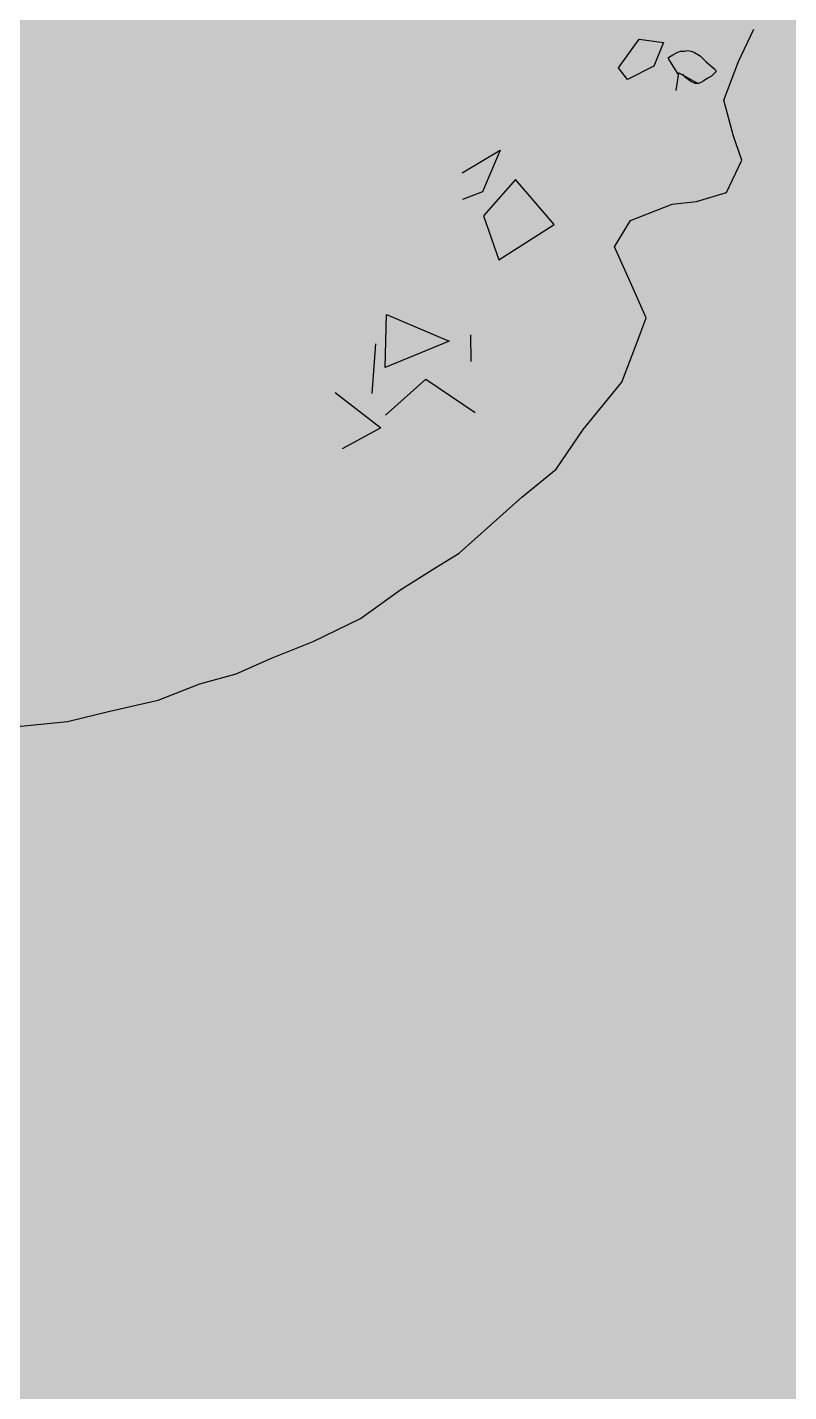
# Model space of a CAD drawing. Header units: metres. Extents: x 71066629 to 71645179, y 84793221 to 85208804.
# Drawn here: x 71307577 to 71310294, y 85028721 to 85033590 of the extents above; entities that cross this region are included whole.
import ezdxf

# ---------------------------------------------------------------- set-up
doc = ezdxf.new("R2010")
doc.units = ezdxf.units.M
doc.header["$LTSCALE"] = 1000
doc.layers.add('A_SITEP_PLANT', color=85, linetype='Continuous')
doc.layers.add('G-PLTG', color=105, linetype='Continuous')

# ---------------------------------------------------------------- blocks, each defined once
blk = doc.blocks.new('A$C1F6C256B')
at = {"layer": 'A_SITEP_PLANT'}
for p, q in [((4362.374460244144, 1692.660910485021), (4411.439256298356, 1761.244300278515)), ((4362.374460244144, 1692.660910485021), (4411.439256298356, 1761.244300278515)), ((4411.439256298356, 1761.244300278515), (4469.773729034583, 1753.454762452893)), ((4411.439256298356, 1761.244300278515), (4469.773729034583, 1753.454762452893)), ((4469.773729034583, 1753.454762452893), (4446.628128945537, 1696.942484908534)), ((4469.773729034583, 1753.454762452893), (4446.628128945537, 1696.942484908534)), ((4383.840251902293, 1664.837381707796), (4362.374460244144, 1692.660910485021)), ((4383.840251902293, 1664.837381707796), (4362.374460244144, 1692.660910485021)), ((4446.628128945537, 1696.942484908534), (4383.840251902293, 1664.837381707796)), ((4446.628128945537, 1696.942484908534), (4383.840251902293, 1664.837381707796)), ((4499.575059859955, 1639.248187434831), (4505.934828345315, 1681.356015521102)), ((4499.575059859955, 1639.248187434831), (4505.934828345315, 1681.356015521102)), ((4505.934828345315, 1681.356015521102), (4551.686163202918, 1655.527893246123)), ((4505.934828345315, 1681.356015521102), (4551.686163202918, 1655.527893246123)), ((3990.500249236299, 1442.854526510957), (4081.182272667066, 1496.735228572099)), ((3990.500249236299, 1442.854526510957), (4081.182272667066, 1496.735228572099)), ((4081.182272667066, 1496.735228572099), (4038.714726655279, 1398.251289233274)), ((4081.182272667066, 1496.735228572099), (4038.714726655279, 1398.251289233274)), ((4038.714726655279, 1398.251289233274), (3990.969239438826, 1379.77088467477)), ((4038.714726655279, 1398.251289233274), (3990.969239438826, 1379.77088467477)), ((4117.607187510177, 1427.088721770066), (4041.172601486964, 1340.625059913204)), ((4117.607187510177, 1427.088721770066), (4041.172601486964, 1340.625059913204)), ((4209.687004889944, 1320.455025616218), (4117.607187510177, 1427.088721770066)), ((4209.687004889944, 1320.455025616218), (4117.607187510177, 1427.088721770066)), ((4041.172601486964, 1340.625059913204), (4077.978117854393, 1236.417579427798)), ((4041.172601486964, 1340.625059913204), (4077.978117854393, 1236.417579427798)), ((4077.978117854393, 1236.417579427798), (4209.687004889944, 1320.455025616218)), ((4077.978117854393, 1236.417579427798), (4209.687004889944, 1320.455025616218)), ((3807.018616707297, 979.9776143164781), (3810.669266233046, 1105.784976576309)), ((3807.018616707297, 979.9776143164781), (3810.669266233046, 1105.784976576309)), ((3810.669266233046, 1105.784976576309), (3959.439359207929, 1042.795181851747)), ((3810.669266233046, 1105.784976576309), (3959.439359207929, 1042.795181851747)), ((3959.439359207929, 1042.795181851747), (3807.018616707297, 979.9776143164781)), ((3959.439359207929, 1042.795181851747), (3807.018616707297, 979.9776143164781)), ((4011.656891218503, 994.5380742211419), (4011.187901526224, 1057.621716701979)), ((4011.656891218503, 994.5380742211419), (4011.187901526224, 1057.621716701979)), ((3776.848298322759, 918.3546207799227), (3785.037583198457, 1036.113674856431)), ((3776.848298322759, 918.3546207799227), (3785.037583198457, 1036.113674856431)), ((3808.029772088514, 866.3675454693148), (3904.157781457179, 952.1490451314603)), ((3808.029772088514, 866.3675454693148), (3904.157781457179, 952.1490451314603)), ((3904.157781457179, 952.1490451314603), (4021.654186312401, 872.9143300396972)), ((3904.157781457179, 952.1490451314603), (4021.654186312401, 872.9143300396972)), ((3688.51409454376, 920.5503740145068), (3797.270202610758, 836.6082777398406)), ((3688.51409454376, 920.5503740145068), (3797.270202610758, 836.6082777398406)), ((3797.270202610758, 836.6082777398406), (3704.970103476721, 786.8160972287878)), ((3797.270202610758, 836.6082777398406), (3704.970103476721, 786.8160972287878))]:
    blk.add_line(p, q, dxfattribs=at)
for points in [[(2891.63258171425, 121.9157746329438), (2964.473191497382, 129.1152686161222), (3051.933987381112, 137.759807368886), (3152.477765193733, 162.4675725090783), (3267.569736191654, 188.4143425811781), (3366.77330926637, 227.7597605788906), (3452.689865192108, 251.0217855407973), (3537.286383144965, 288.7174280232284), (3636.384420644376, 328.0524149878474), (3748.6904468789, 383.2640597687277), (3844.916475342005, 451.6564908138243), (3928.060217338731, 503.9786597924831), (3983.401596270211, 538.7898576867883), (4132.17671836121, 671.2506301573594), (4213.874024797755, 738.2070566572947), (4278.079831488082, 832.7688466453692), (4370.08661053417, 944.8556792375748), (4405.117002007785, 1036.732724169531), (4428.50945640303, 1097.926356640295), (4390.718709540612, 1182.406908011588), (4352.927267071442, 1266.894495034532), (4390.84913888399, 1329.517096443568), (4490.045676315786, 1368.861818969512), (4548.259064282989, 1374.615572783223), (4619.771904915688, 1396.255024619954), (4656.240653185057, 1473.507670265914), (4635.948789370421, 1530.380035592505), (4612.686416731565, 1616.300109303615), (4647.716460545955, 1708.18067211975), (4684.310215620266, 1785.24674912254)], [(4506.128014097165, 1675.304374841653), (4482.329847690941, 1713.419041104702), (4481.570623236301, 1714.963811032707), (4480.711487562221, 1716.495153460885), (4484.179715618142, 1719.267666020605), (4492.039261701808, 1723.685518011073), (4502.303543118062, 1729.353433419368), (4509.800180528953, 1732.321633550688), (4519.658138867817, 1732.89103176372), (4526.111102516588, 1734.136265425768), (4535.30543900386, 1732.210355506104), (4537.808636782749, 1731.448939590104), (4542.975443280826, 1729.327429023018), (4556.510225551203, 1721.358385533415), (4571.379798296781, 1707.04558030417), (4592.47670990607, 1689.099827786005), (4594.115768506832, 1685.823284945917), (4594.956312315771, 1684.489028829936), (4591.144115111034, 1680.066260150925), (4583.84299145086, 1673.07140946819), (4573.578710034722, 1667.403494059894), (4565.397404785093, 1662.143934245018), (4558.40089698229, 1658.212784604315), (4551.686162760539, 1655.527895621868), (4544.493793475383, 1655.626914408757), (4534.702092030842, 1660.523822220479), (4521.56950855453, 1669.545000332815), (4519.54772239062, 1671.57240886477), (4517.728844791069, 1674.628702276939), (4517.328973918629, 1675.60156126786), (4516.088559165655, 1677.908676149265)], [(4506.128014097165, 1675.304374841653), (4482.329847690941, 1713.419041104702), (4481.570623236301, 1714.963811032707), (4480.711487562221, 1716.495153460885), (4484.179715618142, 1719.267666020605), (4492.039261701808, 1723.685518011073), (4502.303543118062, 1729.353433419368), (4509.800180528953, 1732.321633550688), (4519.658138867817, 1732.89103176372), (4526.111102516588, 1734.136265425768), (4535.30543900386, 1732.210355506104), (4537.808636782749, 1731.448939590104), (4542.975443280826, 1729.327429023018), (4556.510225551203, 1721.358385533415), (4571.379798296781, 1707.04558030417), (4592.47670990607, 1689.099827786005), (4594.115768506832, 1685.823284945917), (4594.956312315771, 1684.489028829936), (4591.144115111034, 1680.066260150925), (4583.84299145086, 1673.07140946819), (4573.578710034722, 1667.403494059894), (4565.397404785093, 1662.143934245018), (4558.40089698229, 1658.212784604315), (4551.686162760539, 1655.527895621868), (4544.493793475383, 1655.626914408757), (4534.702092030842, 1660.523822220479), (4521.56950855453, 1669.545000332815), (4519.54772239062, 1671.57240886477), (4517.728844791069, 1674.628702276939), (4517.328973918629, 1675.60156126786), (4516.088559165655, 1677.908676149265)]]:
    blk.add_lwpolyline(points, dxfattribs=at)
blk.add_lwpolyline([(4362.374458883191, 1692.660913584434), (4362.374458883191, 1692.660913584434)], close=True, dxfattribs=at)
blk.add_lwpolyline([(4362.374458883191, 1692.660913584434), (4362.374458883191, 1692.660913584434)], close=True, dxfattribs=at)

msp = doc.modelspace()

# ---------------------------------------------------------------- hatches: boundary and pattern name
at = {"layer": 'G-PLTG'}
h = msp.add_hatch(dxfattribs=at)
h.set_pattern_fill('CROSS', color=256, scale=500, style=0)
h.set_pattern_definition([(0, (0, 0), (793.75, 793.75), [396.875, -1190.625]), (90, (198.4375, -198.4375), (-793.75, 793.75), [396.875, -1190.625])])
h.paths.add_polyline_path([(71319266.16420974, 85061914.20373057), (71338259.79781386, 85064922.49975866), (71337581.37041855, 85069205.92175344), (71314395.56959212, 85065533.65166606), (71315881.2589365, 85056153.37831788), (71294500.83823174, 85052767.05234197), (71295617.83755454, 85045714.59619378), (71312696.30574921, 85048419.55982737), (71313572.33875631, 85042888.50511622), (71296493.87056583, 85040183.54148757), (71299649.65172836, 85020258.72341262), (71318608.1060342, 85020100.38491496), (71380689.756445, 85019539.15440606), (71377332.34291835, 85040737.02916977), (71356552.9134006, 85037445.89085911), (71358430.12698108, 85025593.63077186), (71331762.56001942, 85021369.90310389), (71328477.43625359, 85042111.35825635), (71322551.2879756, 85041172.74857809)])

# ---------------------------------------------------------------- block references
at = {"layer": 'A_SITEP_PLANT', "xscale": 1.5, "yscale": 1.5, "zscale": 1.5}
msp.add_blockref('A$C1F6C256B', (71303142.85454844, 85030905.53716376), dxfattribs=at)

doc.saveas('drawing.dxf')
